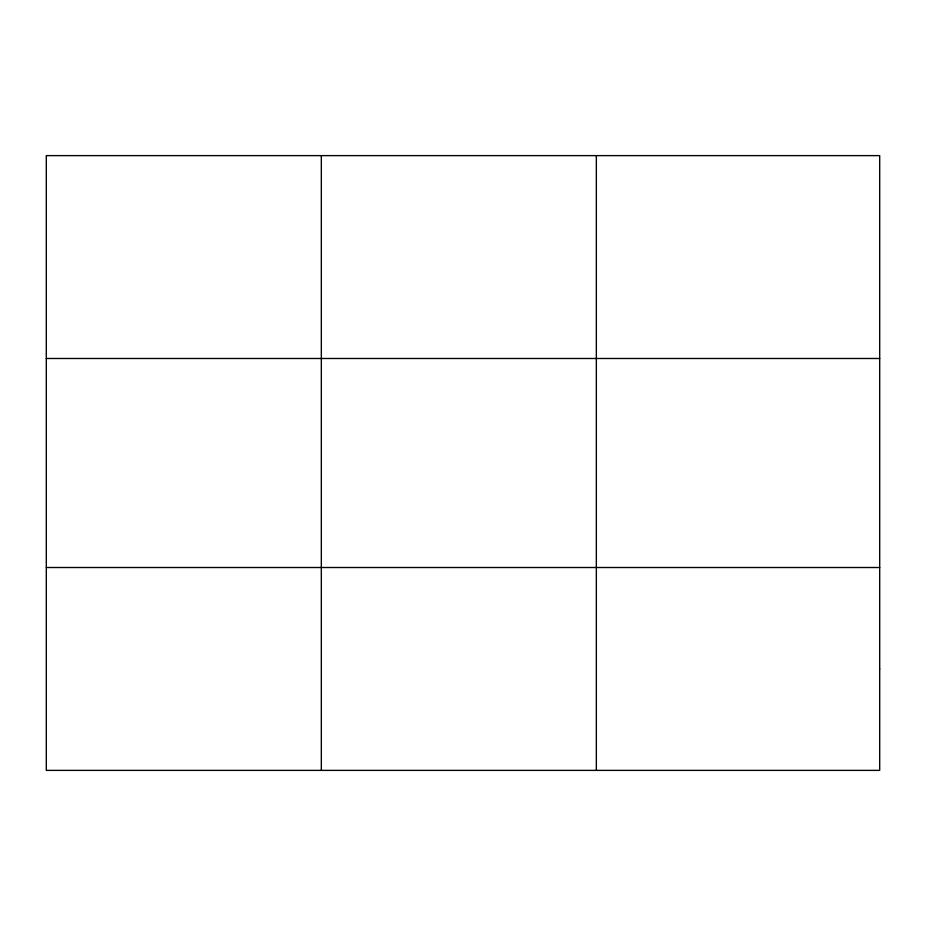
<?xml version="1.0" encoding="UTF-8"?>
<svg xmlns="http://www.w3.org/2000/svg" width="926" height="926" viewBox="0 0 926 926"><rect width="100%" height="100%" fill="white"/><g stroke="black" fill="none" stroke-linecap="round" stroke-linejoin="round"><path stroke-width="1.39" d="M321.322 770.374L321.322 155.626M596.344 770.374L596.344 155.626M46.3 358.489L879.7 358.489M46.3 567.511L879.7 567.511M879.7 668.942L879.7 770.374L46.3 770.374L46.3 155.626L879.7 155.626L879.7 668.942"/></g></svg>
